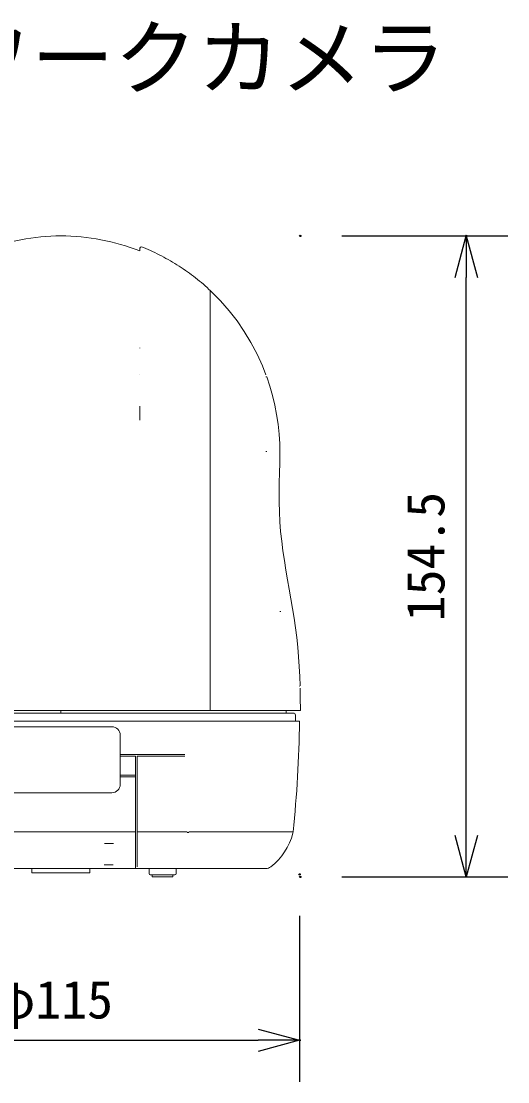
# Model space of a CAD drawing. Units: millimetres, scale not verified. Extents: x -62 to 63, y -56 to 57.
# Drawn here: x -20 to 3.5, y 5.6 to 56.7 of the extents above; entities that cross this region are included whole.
import ezdxf
from ezdxf.enums import TextEntityAlignment as Align

# ---------------------------------------------------------------- set-up
doc = ezdxf.new("R2010")
doc.units = ezdxf.units.MM
doc.header["$LTSCALE"] = 0.125
doc.header["$PDMODE"] = 32
doc.header["$PDSIZE"] = 0.0625
for name, color, linetype in [('0-0_0', 7, 'Continuous'), ('0-2_MOJI1', 7, 'Continuous'), ('0-4_Defpoints', 7, 'Continuous'), ('0-6_SUNPO', 7, 'Continuous')]:
    doc.layers.add(name, color=color, linetype=linetype)
doc.layers.add('0-5_GAIKEI', color=7, linetype='Continuous', lineweight=18)
doc.styles.add('ＭＳ ゴシック', font='')
doc.styles.get('ＭＳ ゴシック').set_extended_font_data('MS Gothic')

# ---------------------------------------------------------------- blocks, each defined once
blk = doc.blocks.new('_OPEN30')
at = {"layer": '0-0_0'}
blk.add_line((0, 0), (-1, 0), dxfattribs=at)
blk.add_lwpolyline([(-1, 0.26795), (0, 0), (-1, -0.26795)], dxfattribs=at)
blk = doc.blocks.new('D4')
at = {"layer": '0-4_Defpoints'}
for p in [(-32.3005, 5.6237), (-9.3005, 5.6237), (-9.3005, -2.3763)]:
    blk.add_point(p, dxfattribs=at)
at = {"layer": '0-6_SUNPO'}
for p, q in [((-32.3005, 3.6237), (-32.3005, -4.3763)), ((-9.3005, 3.6237), (-9.3005, -4.3763)), ((-30.3005, -2.3763), (-11.3005, -2.3763))]:
    blk.add_line(p, q, dxfattribs=at)
at = {"layer": '0-6_SUNPO', "xscale": 2, "yscale": 2, "rotation": 180}
blk.add_blockref('_OPEN30', (-32.3005, -2.3763), dxfattribs=at)
at = {"layer": '0-6_SUNPO', "xscale": 2, "yscale": 2}
blk.add_blockref('_OPEN30', (-9.3005, -2.3763), dxfattribs=at)
at = {"layer": '0-6_SUNPO', "style": 'ＭＳ ゴシック'}
blk.add_text('φ115', height=1.833, dxfattribs=at).set_placement((-23.9255, -1.8763), align=Align.BOTTOM_LEFT)
blk = doc.blocks.new('D3')
at = {"layer": '0-4_Defpoints'}
for p in [(-9.2679, 36.4007), (-1.2679, 36.4007), (-9.2679, 5.5007)]:
    blk.add_point(p, dxfattribs=at)
at = {"layer": '0-6_SUNPO'}
for p, q in [((-7.2679, 36.4007), (0.7321, 36.4007)), ((-1.2679, 7.5007), (-1.2679, 34.4007)), ((-7.2679, 5.5007), (0.7321, 5.5007))]:
    blk.add_line(p, q, dxfattribs=at)
at = {"layer": '0-6_SUNPO', "xscale": 2, "yscale": 2}
for p, rotation in [((-1.2679, 36.4007), 90), ((-1.2679, 5.5007), 270)]:
    blk.add_blockref('_OPEN30', p, dxfattribs=dict(at, rotation=rotation))
at = {"layer": '0-6_SUNPO', "style": 'ＭＳ ゴシック'}
blk.add_text('154.5', height=1.833, rotation=90, dxfattribs=at).set_placement((-1.7679, 17.8257), align=Align.BOTTOM_LEFT)

msp = doc.modelspace()

# ---------------------------------------------------------------- linework, layer by layer
at = {"layer": '0-5_GAIKEI'}
for p, q in [((-14.264, 45.7481), (-14.264, 45.6721)), ((-14.264, 45.7233), (-14.264, 45.6721)), ((-14.264, 45.6976), (-14.264, 45.6721)), ((-14.0756, 45.832), (-14.1258, 45.8529)), ((-13.9674, 45.7858), (-14.0756, 45.832)), ((-13.8594, 45.7382), (-13.9674, 45.7858)), ((-13.7516, 45.6894), (-13.8594, 45.7382)), ((-13.644, 45.6391), (-13.7516, 45.6894)), ((-13.5365, 45.5876), (-13.644, 45.6391)), ((-13.429, 45.5347), (-13.5365, 45.5876)), ((-13.3217, 45.4805), (-13.429, 45.5347)), ((-13.2146, 45.4249), (-13.3217, 45.4805)), ((-13.1077, 45.3681), (-13.2146, 45.4249)), ((-13.0012, 45.31), (-13.1077, 45.3681)), ((-12.895, 45.2506), (-13.0012, 45.31)), ((-12.7892, 45.19), (-12.895, 45.2506)), ((-12.6839, 45.1281), (-12.7892, 45.19)), ((-12.5791, 45.0649), (-12.6839, 45.1281)), ((-12.475, 45.0006), (-12.5791, 45.0649)), ((-12.3715, 44.935), (-12.475, 45.0006)), ((-12.2687, 44.8683), (-12.3715, 44.935)), ((-12.1667, 44.8004), (-12.2687, 44.8683)), ((-12.0656, 44.7313), (-12.1667, 44.8004)), ((-11.9653, 44.661), (-12.0656, 44.7313)), ((-11.866, 44.5896), (-11.9653, 44.661)), ((-11.7676, 44.5171), (-11.866, 44.5896)), ((-11.6703, 44.4435), (-11.7676, 44.5171)), ((-11.574, 44.3688), (-11.6703, 44.4435)), ((-11.4786, 44.2929), (-11.574, 44.3688)), ((-11.3843, 44.216), (-11.4786, 44.2929)), ((-11.2909, 44.138), (-11.3843, 44.216)), ((-11.1985, 44.0589), (-11.2909, 44.138)), ((-11.1071, 43.9787), (-11.1985, 44.0589)), ((-11.0166, 43.8975), (-11.1071, 43.9787)), ((-10.9272, 43.8153), (-11.0166, 43.8975)), ((-10.864, 43.7561), (-10.9272, 43.8153)), ((-10.8039, 43.6988), (-10.864, 43.7561)), ((-10.368, 43.255), (-10.8039, 43.6988)), ((-9.9582, 42.7862), (-10.368, 43.255)), ((-9.5767, 42.2942), (-9.9582, 42.7862)), ((-9.2246, 41.781), (-9.5767, 42.2942)), ((-8.9031, 41.2481), (-9.2246, 41.781)), ((-8.613, 40.6974), (-8.9031, 41.2481)), ((-8.3552, 40.131), (-8.613, 40.6974)), ((-8.1814, 39.6912), (-8.3552, 40.131)), ((-7.996, 39.1452), (-8.145, 39.5912)), ((-7.8666, 38.6932), (-7.996, 39.1452)), ((-7.7568, 38.2361), (-7.8666, 38.6932)), ((-7.6669, 37.7746), (-7.7568, 38.2361)), ((-7.5974, 37.3095), (-7.6669, 37.7746)), ((-7.5486, 36.8419), (-7.5974, 37.3095)), ((-7.521, 36.3726), (-7.5486, 36.8419)), ((-7.5124, 35.9026), (-7.521, 36.3726)), ((-7.5179, 35.4325), (-7.5124, 35.9026)), ((-7.5313, 34.9627), (-7.5179, 35.4325)), ((-7.5449, 34.4929), (-7.5313, 34.9627)), ((-7.5525, 34.0229), (-7.5449, 34.4929)), ((-7.5509, 33.5528), (-7.5525, 34.0229)), ((-7.5379, 33.083), (-7.5509, 33.5528)), ((-7.5125, 32.6136), (-7.5379, 33.083)), ((-7.4746, 32.145), (-7.5125, 32.6136)), ((-7.4247, 31.6776), (-7.4746, 32.145)), ((-7.364, 31.2115), (-7.4247, 31.6776)), ((-7.2948, 30.7466), (-7.364, 31.2115)), ((-7.2198, 30.2826), (-7.2948, 30.7466)), ((-7.1409, 29.8192), (-7.2198, 30.2826)), ((-7.0595, 29.3563), (-7.1409, 29.8192)), ((-6.978, 28.8934), (-7.0595, 29.3563)), ((-6.8998, 28.4299), (-6.978, 28.8934)), ((-7.4725, 28.2912), (-7.5071, 28.2912)), ((-6.8271, 27.9656), (-6.8998, 28.4299)), ((-6.7605, 27.5002), (-6.8271, 27.9656)), ((-6.701, 27.034), (-6.7605, 27.5002)), ((-6.6504, 26.5667), (-6.701, 27.034)), ((-6.6103, 26.0983), (-6.6504, 26.5667)), ((-6.5796, 25.6293), (-6.6103, 26.0983)), ((-6.5567, 25.1598), (-6.5796, 25.6293)), ((-6.5414, 24.695), (-6.5567, 25.1598)), ((-6.5733, 24.6912), (-6.5426, 24.6912)), ((-29.604, 23.5112), (-6.524, 23.5112)), ((-6.8704, 23.3912), (-29.2622, 23.3912)), ((-18.064, 23.3912), (-18.064, 23.5112)), ((-7.204, 23.3912), (-7.204, 23.5112)), ((-6.764, 23.2912), (-6.764, 22.9912)), ((-29.564, 22.9912), (-6.5641, 22.9912)), ((-6.8832, 17.6014), (-6.8728, 17.6597)), ((-27.9324, 15.8912), (-14.4679, 15.8912)), ((-19.464, 15.8912), (-19.464, 15.6912)), ((-16.664, 15.8912), (-16.664, 15.6912)), ((-14.464, 15.8912), (-8.1956, 15.8912)), ((-13.814, 15.8912), (-13.814, 15.6512)), ((-12.514, 15.8912), (-12.514, 15.6512)), ((-16.6641, 15.6912), (-19.4639, 15.6912)), ((-12.574, 15.5912), (-13.754, 15.5912)), ((-13.664, 15.5912), (-13.664, 15.4912)), ((-12.664, 15.4912), (-13.664, 15.4912)), ((-12.664, 15.5912), (-12.664, 15.4912))]:
    msp.add_line(p, q, dxfattribs=at)
at = {"layer": '0-5_GAIKEI', "color": 1}
for p, q in [((-10.864, 23.5112), (-10.864, 43.7561)), ((-14.264, 41.0004), (-14.264, 40.9745)), ((-14.264, 39.7004), (-14.264, 39.6875)), ((-8.1819, 39.5912), (-8.145, 39.5912)), ((-14.264, 38.1872), (-14.2641, 37.6956)), ((-14.264, 38.1872), (-14.264, 37.9092)), ((-14.264, 37.6954), (-14.264, 37.5114)), ((-8.146, 35.9912), (-8.1828, 35.9912)), ((-20.524, 22.7312), (-15.604, 22.7312)), ((-15.204, 19.9512), (-15.204, 22.3312)), ((-15.204, 21.3912), (-12.0958, 21.3912)), ((-15.204, 21.3112), (-14.464, 21.3112)), ((-14.464, 15.8912), (-14.464, 21.3112)), ((-14.384, 21.3112), (-14.384, 15.975)), ((-14.384, 21.3112), (-12.0958, 21.3112)), ((-15.204, 20.3912), (-14.464, 20.3912)), ((-15.204, 20.3112), (-14.464, 20.3112)), ((-20.524, 19.5512), (-15.604, 19.5512)), ((-14.4803, 17.6597), (-21.664, 17.6597)), ((-11.9778, 17.6597), (-14.384, 17.6597)), ((-11.9004, 17.638), (-11.9778, 17.638)), ((-6.8728, 17.6597), (-11.8976, 17.6597)), ((-15.5243, 17.104), (-15.9678, 17.104)), ((-15.9849, 16.0657), (-15.5451, 16.0657)), ((-14.3429, 15.8974), (-14.464, 15.8974))]:
    msp.add_line(p, q, dxfattribs=at)
at = {"layer": '0-5_GAIKEI'}
msp.add_lwpolyline([(-6.524, 23.5112), (-6.5302, 24.1333), (-6.5391, 24.5951)], dxfattribs=at)
for centre, radius, start, end in [((-18.064, 35.9912), 10.4, 90, 111.4306), ((-18.064, 35.9912), 10.4, 68.5694, 90), ((-14.164, 45.7605), 0.1, 67.51539, 180), ((-6.864, 23.2912), 0.1, 0, 90), ((-66.5587, 23.7912), 60, 354.13464, 359.23603), ((-9.7895, 18.3453), 3, 307.81016, 345.64272), ((-8.1956, 16.2912), 0.4, 270, 307.81016), ((-13.754, 15.6512), 0.06, 180, 270), ((-12.574, 15.6512), 0.06, 270, 0)]:
    msp.add_arc(centre, radius, start, end, dxfattribs=at)
at = {"layer": '0-5_GAIKEI', "color": 1}
for centre, start, end in [((-15.604, 22.3312), 0, 90), ((-15.604, 19.9512), 270, 0)]:
    msp.add_arc(centre, 0.4, start, end, dxfattribs=at)

# ---------------------------------------------------------------- block references
at = {"layer": '0-6_SUNPO'}
for name in ['D3', 'D4']:
    msp.add_blockref(name, (2.7365, 9.9905), dxfattribs=at)

# ---------------------------------------------------------------- texts
at = {"layer": '0-2_MOJI1', "style": 'ＭＳ ゴシック'}
msp.add_text('ネットワークカメラ', height=2.933, dxfattribs=at).set_placement((-35.4958, 52.6328), align=Align.BOTTOM_LEFT)

doc.saveas('drawing.dxf')
